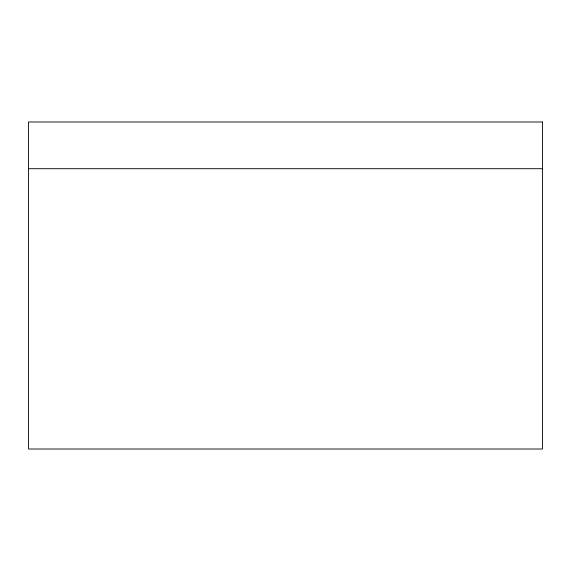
<?xml version="1.0" encoding="UTF-8"?>
<svg xmlns="http://www.w3.org/2000/svg" width="571" height="571" viewBox="0 0 571 571"><rect width="100%" height="100%" fill="white"/><g stroke="black" fill="none" stroke-linecap="round" stroke-linejoin="round"><path stroke-width="0.86" d="M28.55 168.702L542.45 168.702M542.45 121.987L28.55 121.987L28.55 449.013L542.45 449.013L542.45 121.987"/></g></svg>
